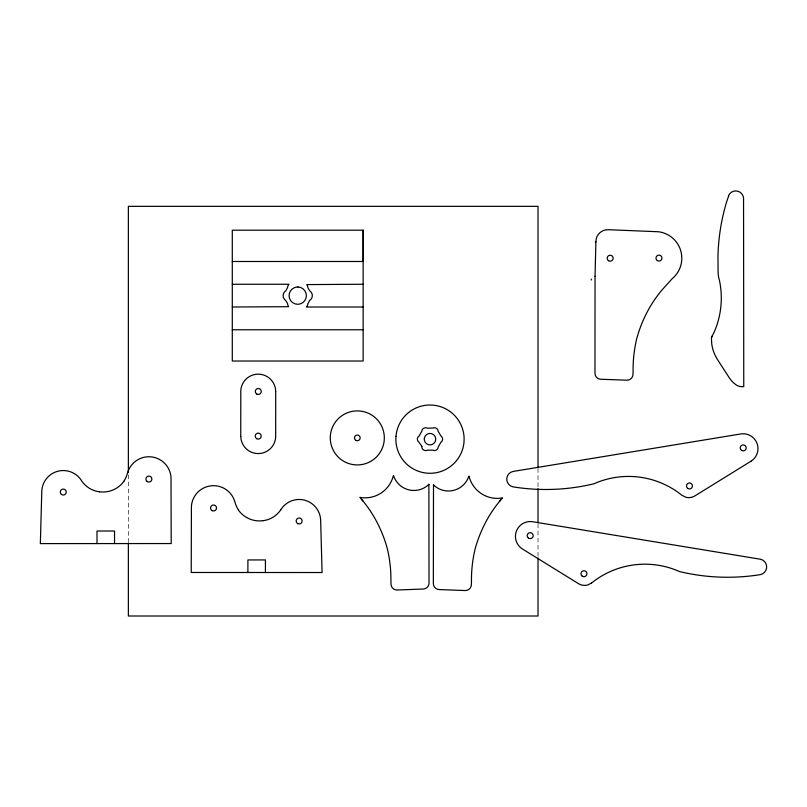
<?xml version="1.0" encoding="UTF-8"?>
<svg xmlns="http://www.w3.org/2000/svg" width="807" height="807" viewBox="0 0 807 807"><rect width="100%" height="100%" fill="white"/><g stroke="black" fill="none" stroke-linecap="round" stroke-linejoin="round"><path stroke-width="0.61" stroke-dasharray="4.04 3.03" d="M538.017 468.524L538.017 488.689M538.017 523.985L538.017 556.759M128.363 474.829L128.363 541.628"/><path stroke-width="1.21" d="M240.748 436.456L240.789 390.739A17.451 17.451 0 0 1 258.502 374.166A17.451 17.451 0 0 1 275.681 391.284M247.89 572.496L247.9 559.937L265.432 559.937L265.422 572.506M275.712 391.294L275.671 437.011A17.451 17.451 0 0 1 257.958 453.574A17.451 17.451 0 0 1 240.779 436.456M363.15 230.197L363.15 361.022L232.295 361.022L232.295 230.197L363.15 230.197L363.15 261.488L232.295 261.498M433.5 484.765L433.349 583.602A5.962 5.962 0 0 0 439.089 589.564L465.175 590.542A5.962 5.962 0 0 0 471.359 584.833L471.47 581.958A132.227 132.227 0 0 1 475.131 548.931A131.188 131.188 0 0 1 487.751 518.457A121.131 121.131 0 0 1 500.582 500.148M595.324 242.352L595.969 241.767M263.021 520.757L266.703 520.001A25.602 25.602 0 0 0 280.594 510.105M232.295 284.256L288.956 284.256L288.24 285.305A5.689 5.689 0 0 0 287.615 287.433L285.799 290.823A5.689 5.689 0 0 0 283.156 295.493L283.166 296.058A5.689 5.689 0 0 0 283.761 298.197L284.034 298.681A5.689 5.689 0 0 0 285.567 300.285L287.595 303.563A5.689 5.689 0 0 0 288.684 306.68L232.295 307.013M363.15 284.256L306.761 284.589A5.689 5.689 0 0 1 307.85 287.706L309.878 290.984A5.689 5.689 0 0 1 311.411 292.588L311.684 293.072A5.689 5.689 0 0 1 312.279 295.211L312.289 295.765A5.689 5.689 0 0 1 309.646 300.436L307.83 303.836A5.689 5.689 0 0 1 307.205 305.964L306.489 307.013L363.15 307.013M232.295 329.77L363.15 329.77M99.412 491.826L95.73 491.08A25.602 25.602 0 0 1 81.84 481.184A21.507 21.507 0 0 0 41.772 492.068L40.35 543.605L171.205 543.555L171.013 477.219A22.172 22.172 0 0 0 127.607 472.771A29.445 29.445 0 0 1 123.885 481.244M428.88 484.23L429.021 583.068A5.962 5.962 0 0 1 423.282 589.029L397.195 590.008A5.962 5.962 0 0 1 391.022 584.298L390.901 581.423A132.227 132.227 0 0 0 387.249 548.397A131.188 131.188 0 0 0 374.63 517.923A121.131 121.131 0 0 0 361.798 499.614M114.544 543.575L114.533 531.016L97.001 531.016L97.011 543.585M591.269 279.131L591.269 280.019M538.017 467.263L538.017 206.34L128.363 206.34L128.363 472.307M538.017 488.689L538.017 522.724M538.017 558.02L538.017 616.003L128.363 616.003L128.363 542.889M468.817 476.261A21.426 21.426 0 0 1 433.42 484.846M499.382 501.581A143.061 143.061 0 0 1 502.509 497.909A29.082 29.082 0 0 1 469.059 476.322M123.935 481.285A25.814 25.814 0 0 1 99.422 491.756M711.522 337.649A5.306 5.306 0 0 1 712.107 336.136A50.034 50.034 0 0 0 714.851 330.507A84.906 84.906 0 0 0 719.42 280.311L718.916 278.354A13.426 13.426 0 0 1 718.482 276.377A41.308 41.308 0 0 1 718.099 272.171L717.968 256.051A205.886 205.886 0 0 1 725.422 205.987A118.669 118.669 0 0 1 728.691 195.95M728.459 195.859A7.838 7.838 0 0 1 743.55 198.119L743.761 386.614A17.199 17.199 0 0 1 741.683 386.684A10.269 10.269 0 0 1 736.034 384.788A26.449 26.449 0 0 1 729.377 377.948L717.927 360.225A40.602 40.602 0 0 1 713.378 350.964A34.53 34.53 0 0 1 711.572 341.623L711.461 338.234A2.744 2.744 0 0 1 711.532 337.598A5.407 5.407 0 0 1 712.107 336.136M280.604 510.115A21.507 21.507 0 0 1 320.672 520.999L322.084 572.526L191.229 572.476L191.42 506.14A22.172 22.172 0 0 1 234.827 501.692A29.445 29.445 0 0 0 238.549 510.175M263.011 520.676A25.814 25.814 0 0 1 238.499 510.206M428.951 484.311A21.426 21.426 0 0 1 393.564 475.727M362.999 501.046A143.061 143.061 0 0 0 359.872 497.374A29.082 29.082 0 0 0 393.312 475.787M595.041 276.287L594.981 373.278A5.962 5.962 0 0 0 600.721 379.24L626.807 380.198A5.962 5.962 0 0 0 632.981 374.478L633.102 371.613A132.227 132.227 0 0 1 636.743 338.587A131.188 131.188 0 0 1 649.342 308.103A121.131 121.131 0 0 1 662.164 289.784L672.13 278.758A26.651 26.651 0 0 0 658.451 231.76L608.307 229.702A11.923 11.923 0 0 0 595.909 241.323L595.041 276.287M421.849 446.321L421.839 446.997A3.712 3.712 0 0 0 425.339 450.558L425.713 450.558A3.712 3.712 0 0 0 427.115 450.215L432.713 450.135A3.712 3.712 0 0 0 437.545 448.884L437.727 448.571A3.712 3.712 0 0 0 438.14 447.179L440.864 442.286A3.712 3.712 0 0 0 442.589 439.24L442.579 438.877A3.712 3.712 0 0 0 442.196 437.485L442.014 437.162A3.712 3.712 0 0 0 441.015 436.113L438.151 431.311A3.712 3.712 0 0 0 434.65 427.75L434.287 427.75A3.712 3.712 0 0 0 432.875 428.093L427.276 428.174A3.712 3.712 0 0 0 422.444 429.425L422.263 429.738A3.712 3.712 0 0 0 421.849 431.13L419.126 436.012A3.712 3.712 0 0 0 417.401 439.058L417.411 439.432A3.712 3.712 0 0 0 417.794 440.824L417.976 441.147A3.712 3.712 0 0 0 418.974 442.196L421.849 446.321M424.311 438.826L424.311 439.391A5.689 5.689 0 0 0 427.034 444.011L427.518 444.274A5.689 5.689 0 0 0 429.667 444.828L430.232 444.839A5.689 5.689 0 0 0 432.391 444.314L432.885 444.052A5.689 5.689 0 0 0 435.679 439.472L435.679 438.917A5.689 5.689 0 0 0 432.956 434.297L432.471 434.025A5.689 5.689 0 0 0 430.323 433.47L429.758 433.47A5.689 5.689 0 0 0 427.599 433.995L427.105 434.247A5.689 5.689 0 0 0 424.311 438.826M395.975 436.325L395.864 439.674A34.136 34.136 0 0 0 427.165 473.174L430.514 473.285A34.136 34.136 0 0 0 464.015 441.984L464.126 438.635A34.136 34.136 0 0 0 432.824 405.134L429.475 405.013A34.136 34.136 0 0 0 395.975 436.325M330.386 435.477L330.285 438.13A27.024 27.024 0 0 0 354.878 464.822L357.531 464.933A27.024 27.024 0 0 0 384.223 440.329L384.324 437.676A27.024 27.024 0 0 0 359.73 410.995L357.077 410.884A27.024 27.024 0 0 0 330.386 435.477M591.581 582.997L587.577 585.045A11.671 11.671 0 0 1 578.558 583.693L522.502 549.032A14.859 14.859 0 0 1 533.286 521.826L760.386 559.221A7.858 7.858 0 0 1 760.184 574.655A205.926 205.926 0 0 1 679.504 571.558A84.967 84.967 0 0 0 591.581 582.997M750.913 461.271L694.857 495.922A11.671 11.671 0 0 1 685.839 497.253L681.844 495.236A84.967 84.967 0 0 0 593.912 483.797A205.926 205.926 0 0 1 513.232 486.893A7.858 7.858 0 0 1 513.03 471.459L740.12 434.065A14.859 14.859 0 0 1 750.913 461.271M297.914 286.989L297.067 287.01A8.645 8.645 0 0 0 289.077 295.866A8.645 8.645 0 0 0 297.531 304.279L298.378 304.259A8.645 8.645 0 0 0 306.367 295.402A8.645 8.645 0 0 0 297.914 286.989M741.583 450.377A2.976 2.976 0 0 0 746.193 448.067A2.976 2.976 0 0 0 741.885 445.222A2.976 2.976 0 0 0 741.583 450.377M687.826 488.437A2.976 2.976 0 0 0 692.436 486.127A2.976 2.976 0 0 0 688.129 483.282A2.976 2.976 0 0 0 687.826 488.437M147.076 481.426A2.976 2.976 0 0 0 151.847 479.449A2.976 2.976 0 0 0 147.752 476.312A2.976 2.976 0 0 0 147.076 481.426M61.463 494.429A2.976 2.976 0 0 0 66.224 492.452A2.976 2.976 0 0 0 62.129 489.314A2.976 2.976 0 0 0 61.463 494.429M256.767 394.038A2.976 2.976 0 0 0 261.256 391.496A2.976 2.976 0 0 0 256.808 388.873A2.976 2.976 0 0 0 256.767 394.038M256.707 438.675A2.976 2.976 0 0 0 261.196 436.143A2.976 2.976 0 0 0 256.747 433.52A2.976 2.976 0 0 0 256.707 438.675M355.877 440.37A2.845 2.845 0 0 0 360.154 437.908A2.845 2.845 0 0 0 355.877 435.447A2.845 2.845 0 0 0 355.877 440.37M528.524 538.118A2.976 2.976 0 0 0 533.165 535.868A2.976 2.976 0 0 0 528.888 532.973A2.976 2.976 0 0 0 528.524 538.118M582.281 576.178A2.976 2.976 0 0 0 586.921 573.918A2.976 2.976 0 0 0 582.654 571.033A2.976 2.976 0 0 0 582.281 576.178M212.049 510.569A2.976 2.976 0 0 0 216.518 507.986A2.976 2.976 0 0 0 212.049 505.404A2.976 2.976 0 0 0 212.049 510.569M297.672 523.572A2.976 2.976 0 0 0 302.141 520.989A2.976 2.976 0 0 0 297.672 518.407A2.976 2.976 0 0 0 297.672 523.572M608.569 260.732A2.976 2.976 0 0 0 613.138 258.331A2.976 2.976 0 0 0 608.781 255.577A2.976 2.976 0 0 0 608.569 260.732M657.372 260.621A2.976 2.976 0 0 0 661.952 258.23A2.976 2.976 0 0 0 657.584 255.466A2.976 2.976 0 0 0 657.372 260.621"/></g></svg>
